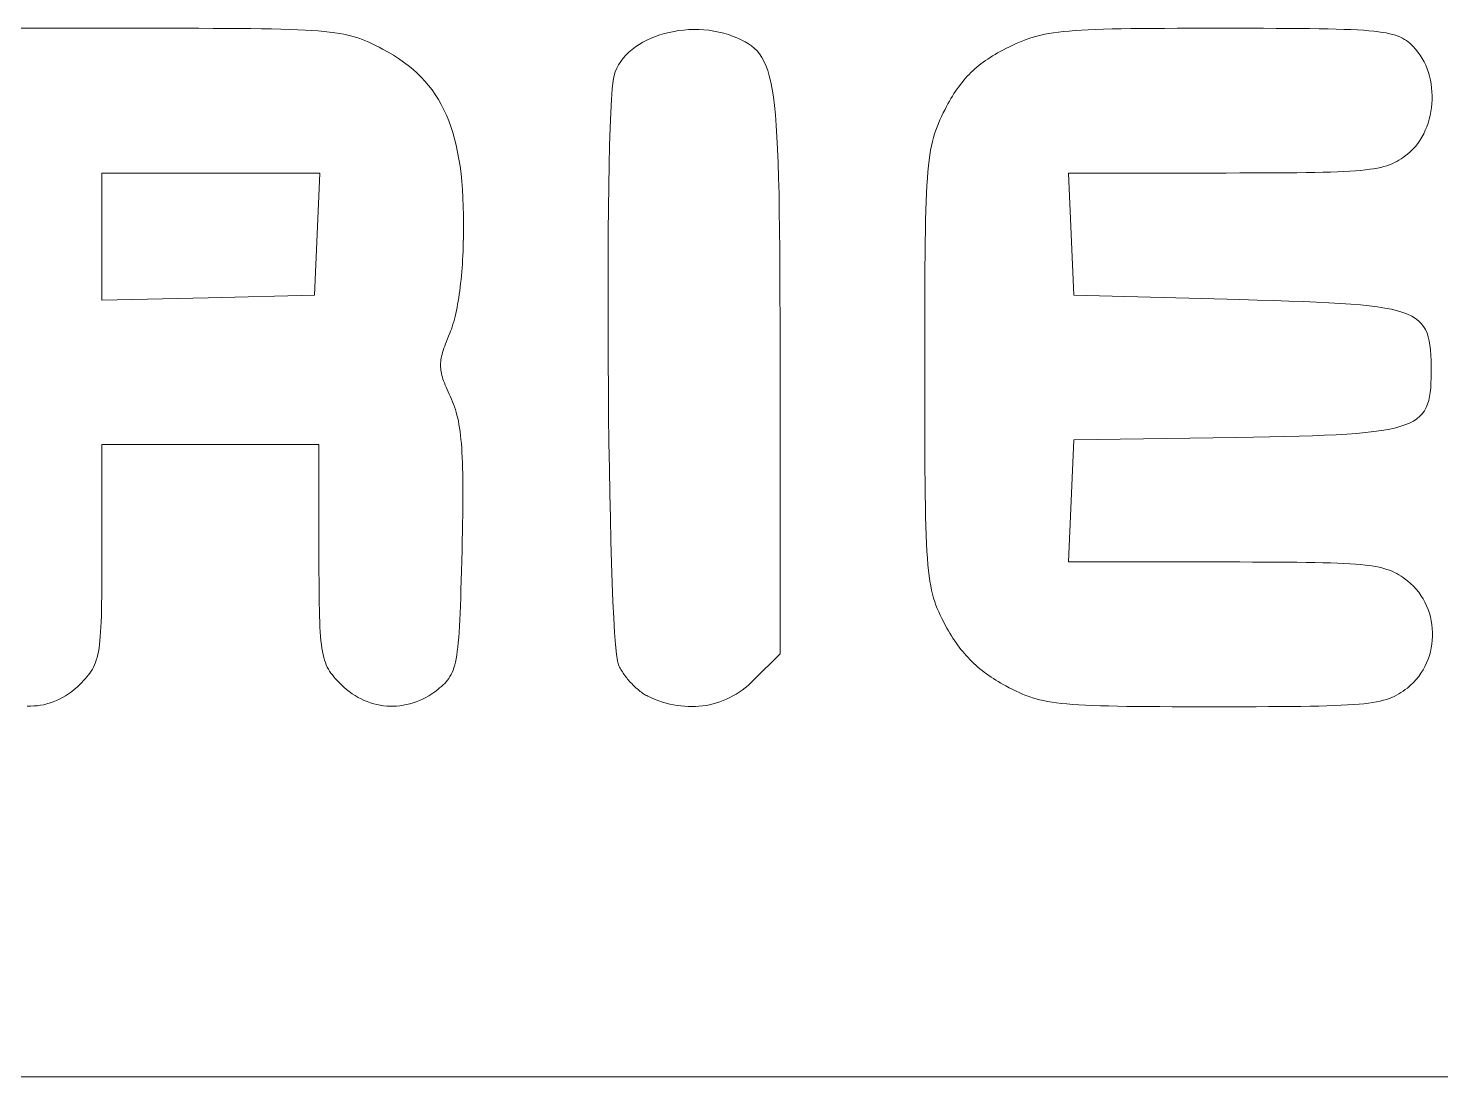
# Model space of a CAD drawing. Header units: millimetres. Extents: x 0 to 1200, y 0 to 900.
# Drawn here: x 309.64 to 334.8, y 450 to 468.67 of the extents above; entities that cross this region are included whole.
import ezdxf

# ---------------------------------------------------------------- set-up
doc = ezdxf.new("R2010")
doc.units = ezdxf.units.MM
doc.layers.add('Referance lines', color=3, linetype='CONTINUOUS', lineweight=0, true_color=0x00ff00)
doc.layers.add('Text', color=5, linetype='CONTINUOUS', lineweight=0, true_color=0x0000ff)

msp = doc.modelspace()

# ---------------------------------------------------------------- linework, layer by layer
at = {"layer": 'Referance lines', "color": 3, "true_color": 0x00ff00}
for p, q in [((0, 450), (1200, 450)), ((127.977, 450), (968.55, 450))]:
    msp.add_line(p, q, dxfattribs=at)
at = {"layer": 'Text'}
for p, q in [((308.374, 468.67), (311.812, 468.67)), ((311.812, 468.67), (312.12, 468.67)), ((312.12, 468.67), (312.409, 468.669)), ((312.409, 468.669), (312.681, 468.669)), ((312.681, 468.669), (312.935, 468.668)), ((312.935, 468.668), (313.173, 468.667)), ((313.173, 468.667), (313.395, 468.666)), ((313.395, 468.666), (313.602, 468.663)), ((313.602, 468.663), (313.795, 468.661)), ((313.795, 468.661), (313.974, 468.658)), ((313.974, 468.658), (314.141, 468.654)), ((314.141, 468.654), (314.296, 468.649)), ((314.296, 468.649), (314.439, 468.644)), ((314.439, 468.644), (314.571, 468.637)), ((314.571, 468.637), (314.694, 468.63)), ((314.694, 468.63), (314.807, 468.622)), ((314.807, 468.622), (314.912, 468.612)), ((314.912, 468.612), (315.009, 468.602)), ((315.009, 468.602), (315.099, 468.59)), ((315.099, 468.59), (315.183, 468.577)), ((315.183, 468.577), (315.261, 468.563)), ((315.261, 468.563), (315.334, 468.547)), ((315.334, 468.547), (315.402, 468.53)), ((320.813, 468.523), (320.892, 468.55)), ((320.892, 468.55), (320.974, 468.575)), ((320.974, 468.575), (321.058, 468.596)), ((321.058, 468.596), (321.144, 468.614)), ((321.144, 468.614), (321.231, 468.628)), ((321.231, 468.628), (321.319, 468.638)), ((321.319, 468.638), (321.408, 468.645)), ((321.408, 468.645), (321.497, 468.648)), ((321.497, 468.648), (321.587, 468.647)), ((321.587, 468.647), (321.676, 468.642)), ((321.676, 468.642), (321.766, 468.633)), ((321.766, 468.633), (321.855, 468.62)), ((321.855, 468.62), (321.943, 468.603)), ((321.943, 468.603), (322.03, 468.582)), ((322.03, 468.582), (322.116, 468.556)), ((322.116, 468.556), (322.2, 468.526)), ((327.608, 468.53), (327.676, 468.546)), ((327.676, 468.546), (327.747, 468.562)), ((327.747, 468.562), (327.823, 468.576)), ((327.823, 468.576), (327.904, 468.589)), ((327.904, 468.589), (327.99, 468.6)), ((327.99, 468.6), (328.082, 468.611)), ((328.082, 468.611), (328.181, 468.62)), ((328.181, 468.62), (328.287, 468.628)), ((328.287, 468.628), (328.4, 468.636)), ((328.4, 468.636), (328.523, 468.642)), ((328.523, 468.642), (328.654, 468.648)), ((328.654, 468.648), (328.796, 468.653)), ((328.796, 468.653), (328.947, 468.657)), ((328.947, 468.657), (329.11, 468.66)), ((329.11, 468.66), (329.284, 468.663)), ((329.284, 468.663), (329.47, 468.665)), ((329.47, 468.665), (329.669, 468.667)), ((329.669, 468.667), (329.882, 468.668)), ((329.882, 468.668), (330.109, 468.669)), ((330.109, 468.669), (330.35, 468.669)), ((330.35, 468.669), (330.607, 468.67)), ((330.607, 468.67), (330.88, 468.67)), ((330.88, 468.67), (331.151, 468.67)), ((331.151, 468.67), (331.407, 468.669)), ((331.407, 468.669), (331.647, 468.669)), ((331.647, 468.669), (331.872, 468.668)), ((331.872, 468.668), (332.083, 468.667)), ((332.083, 468.667), (332.28, 468.665)), ((332.28, 468.665), (332.464, 468.663)), ((332.464, 468.663), (332.635, 468.661)), ((332.635, 468.661), (332.794, 468.658)), ((332.794, 468.658), (332.941, 468.654)), ((332.941, 468.654), (333.077, 468.65)), ((333.077, 468.65), (333.202, 468.645)), ((333.202, 468.645), (333.318, 468.639)), ((333.318, 468.639), (333.424, 468.633)), ((333.424, 468.633), (333.521, 468.625)), ((333.521, 468.625), (333.61, 468.617)), ((333.61, 468.617), (333.691, 468.608)), ((333.691, 468.608), (333.764, 468.597)), ((333.764, 468.597), (333.831, 468.586)), ((333.831, 468.586), (333.892, 468.573)), ((333.892, 468.573), (333.947, 468.56)), ((333.947, 468.56), (333.997, 468.545)), ((333.997, 468.545), (334.042, 468.529)), ((315.402, 468.53), (315.468, 468.511)), ((315.468, 468.511), (315.53, 468.491)), ((315.53, 468.491), (315.591, 468.469)), ((315.591, 468.469), (315.65, 468.445)), ((315.65, 468.445), (315.709, 468.42)), ((315.709, 468.42), (315.768, 468.392)), ((315.768, 468.392), (315.827, 468.363)), ((315.827, 468.363), (315.888, 468.332)), ((315.888, 468.332), (315.952, 468.299)), ((315.952, 468.299), (316.051, 468.244)), ((320.338, 468.242), (320.395, 468.291)), ((320.395, 468.291), (320.456, 468.337)), ((320.456, 468.337), (320.521, 468.38)), ((320.521, 468.38), (320.589, 468.42)), ((320.589, 468.42), (320.661, 468.457)), ((320.661, 468.457), (320.735, 468.491)), ((320.735, 468.491), (320.813, 468.523)), ((322.2, 468.526), (322.283, 468.491)), ((322.283, 468.491), (322.349, 468.46)), ((322.349, 468.46), (322.411, 468.427)), ((322.411, 468.427), (322.47, 468.392)), ((322.47, 468.392), (322.524, 468.354)), ((322.524, 468.354), (322.575, 468.312)), ((322.575, 468.312), (322.623, 468.265)), ((326.955, 468.256), (327.004, 468.282)), ((327.004, 468.282), (327.054, 468.307)), ((327.054, 468.307), (327.118, 468.339)), ((327.118, 468.339), (327.179, 468.369)), ((327.179, 468.369), (327.24, 468.397)), ((327.24, 468.397), (327.299, 468.423)), ((327.299, 468.423), (327.359, 468.448)), ((327.359, 468.448), (327.419, 468.471)), ((327.419, 468.471), (327.48, 468.492)), ((327.48, 468.492), (327.543, 468.512)), ((327.543, 468.512), (327.608, 468.53)), ((334.042, 468.529), (334.084, 468.511)), ((334.084, 468.511), (334.122, 468.492)), ((334.122, 468.492), (334.157, 468.472)), ((334.157, 468.472), (334.19, 468.45)), ((334.19, 468.45), (334.221, 468.427)), ((334.221, 468.427), (334.251, 468.402)), ((334.251, 468.402), (334.28, 468.376)), ((334.28, 468.376), (334.309, 468.348)), ((334.309, 468.348), (334.355, 468.298)), ((334.355, 468.298), (334.397, 468.246)), ((316.051, 468.244), (316.147, 468.188)), ((316.147, 468.188), (316.238, 468.129)), ((316.238, 468.129), (316.326, 468.068)), ((316.326, 468.068), (316.409, 468.005)), ((320.156, 468.021), (320.194, 468.08)), ((320.194, 468.08), (320.237, 468.136)), ((320.237, 468.136), (320.285, 468.19)), ((320.285, 468.19), (320.338, 468.242)), ((322.623, 468.265), (322.667, 468.212)), ((322.667, 468.212), (322.708, 468.152)), ((322.708, 468.152), (322.745, 468.083)), ((322.745, 468.083), (322.78, 468.006)), ((326.574, 468.006), (326.612, 468.036)), ((326.612, 468.036), (326.651, 468.065)), ((326.651, 468.065), (326.691, 468.093)), ((326.691, 468.093), (326.732, 468.122)), ((326.732, 468.122), (326.774, 468.149)), ((326.774, 468.149), (326.817, 468.176)), ((326.817, 468.176), (326.862, 468.203)), ((326.862, 468.203), (326.908, 468.23)), ((326.908, 468.23), (326.955, 468.256)), ((334.397, 468.246), (334.437, 468.191)), ((334.437, 468.191), (334.472, 468.134)), ((334.472, 468.134), (334.505, 468.074)), ((334.505, 468.074), (334.534, 468.012)), ((316.409, 468.005), (316.489, 467.939)), ((316.489, 467.939), (316.565, 467.871)), ((316.565, 467.871), (316.638, 467.8)), ((316.638, 467.8), (316.706, 467.726)), ((320.059, 467.738), (320.076, 467.831)), ((320.076, 467.831), (320.097, 467.896)), ((320.097, 467.896), (320.123, 467.96)), ((320.123, 467.96), (320.156, 468.021)), ((322.78, 468.006), (322.812, 467.918)), ((322.812, 467.918), (322.841, 467.82)), ((322.841, 467.82), (322.867, 467.709)), ((326.304, 467.743), (326.335, 467.779)), ((326.335, 467.779), (326.367, 467.814)), ((326.367, 467.814), (326.399, 467.848)), ((326.399, 467.848), (326.432, 467.881)), ((326.432, 467.881), (326.466, 467.913)), ((326.466, 467.913), (326.501, 467.945)), ((326.501, 467.945), (326.537, 467.976)), ((326.537, 467.976), (326.574, 468.006)), ((334.534, 468.012), (334.56, 467.948)), ((334.56, 467.948), (334.582, 467.883)), ((334.582, 467.883), (334.601, 467.816)), ((334.601, 467.816), (334.617, 467.748)), ((316.706, 467.726), (316.771, 467.65)), ((316.771, 467.65), (316.833, 467.571)), ((316.833, 467.571), (316.891, 467.488)), ((320.029, 467.403), (320.043, 467.594)), ((320.043, 467.594), (320.059, 467.738)), ((322.867, 467.709), (322.891, 467.585)), ((322.891, 467.585), (322.913, 467.447)), ((326.131, 467.506), (326.159, 467.548)), ((326.159, 467.548), (326.187, 467.59)), ((326.187, 467.59), (326.215, 467.629)), ((326.215, 467.629), (326.244, 467.668)), ((326.244, 467.668), (326.274, 467.706)), ((326.274, 467.706), (326.304, 467.743)), ((334.617, 467.748), (334.63, 467.679)), ((334.63, 467.679), (334.639, 467.609)), ((334.639, 467.609), (334.645, 467.539)), ((334.645, 467.539), (334.648, 467.468)), ((316.891, 467.488), (316.945, 467.402)), ((316.945, 467.402), (316.997, 467.313)), ((316.997, 467.313), (317.044, 467.22)), ((320.017, 467.168), (320.029, 467.403)), ((322.913, 467.447), (322.932, 467.295)), ((322.932, 467.295), (322.949, 467.126)), ((325.973, 467.226), (325.998, 467.276)), ((325.998, 467.276), (326.024, 467.325)), ((326.024, 467.325), (326.051, 467.372)), ((326.051, 467.372), (326.077, 467.418)), ((326.077, 467.418), (326.104, 467.463)), ((326.104, 467.463), (326.131, 467.506)), ((334.643, 467.327), (334.636, 467.256)), ((334.647, 467.397), (334.643, 467.327)), ((334.648, 467.468), (334.647, 467.397)), ((317.044, 467.22), (317.089, 467.124)), ((317.089, 467.124), (317.13, 467.024)), ((317.13, 467.024), (317.168, 466.921)), ((320.006, 466.894), (320.017, 467.168)), ((322.949, 467.126), (322.964, 466.94)), ((325.855, 466.976), (325.881, 467.037)), ((325.881, 467.037), (325.91, 467.098)), ((325.91, 467.098), (325.94, 467.161)), ((325.94, 467.161), (325.973, 467.226)), ((334.596, 467.049), (334.576, 466.982)), ((334.613, 467.117), (334.596, 467.049)), ((334.626, 467.186), (334.613, 467.117)), ((334.636, 467.256), (334.626, 467.186)), ((317.168, 466.921), (317.203, 466.813)), ((317.203, 466.813), (317.235, 466.701)), ((319.996, 466.583), (320.006, 466.894)), ((322.964, 466.94), (322.977, 466.736)), ((325.765, 466.722), (325.785, 466.789)), ((325.785, 466.789), (325.807, 466.853)), ((325.807, 466.853), (325.83, 466.915)), ((325.83, 466.915), (325.855, 466.976)), ((334.498, 466.791), (334.466, 466.731)), ((334.527, 466.853), (334.498, 466.791)), ((334.553, 466.917), (334.527, 466.853)), ((334.576, 466.982), (334.553, 466.917)), ((317.235, 466.701), (317.263, 466.586)), ((317.263, 466.586), (317.289, 466.466)), ((319.988, 466.238), (319.996, 466.583)), ((322.977, 466.736), (322.989, 466.514)), ((325.715, 466.498), (325.73, 466.578)), ((325.73, 466.578), (325.747, 466.652)), ((325.747, 466.652), (325.765, 466.722)), ((334.35, 466.565), (334.305, 466.516)), ((334.392, 466.618), (334.35, 466.565)), ((334.43, 466.673), (334.392, 466.618)), ((334.466, 466.731), (334.43, 466.673)), ((317.289, 466.466), (317.312, 466.341)), ((317.312, 466.341), (317.332, 466.213)), ((322.989, 466.514), (322.998, 466.271)), ((322.998, 466.271), (323.007, 466.007)), ((325.677, 466.222), (325.688, 466.321)), ((325.688, 466.321), (325.701, 466.413)), ((325.701, 466.413), (325.715, 466.498)), ((333.977, 466.277), (333.935, 466.258)), ((334.018, 466.298), (333.977, 466.277)), ((334.057, 466.32), (334.018, 466.298)), ((334.095, 466.344), (334.057, 466.32)), ((334.132, 466.37), (334.095, 466.344)), ((334.169, 466.397), (334.132, 466.37)), ((334.207, 466.426), (334.169, 466.397)), ((334.257, 466.469), (334.207, 466.426)), ((334.305, 466.516), (334.257, 466.469)), ((312.892, 466.092), (310.952, 466.092)), ((310.952, 466.092), (310.952, 464.96)), ((314.832, 466.092), (312.892, 466.092)), ((314.785, 465.005), (314.832, 466.092)), ((317.332, 466.213), (317.349, 466.079)), ((317.349, 466.079), (317.363, 465.941)), ((319.981, 465.865), (319.988, 466.238)), ((325.657, 465.998), (325.666, 466.115)), ((325.666, 466.115), (325.677, 466.222)), ((330.978, 466.092), (328.173, 466.092)), ((328.173, 466.092), (328.221, 465.005)), ((331.221, 466.093), (330.978, 466.092)), ((331.451, 466.093), (331.221, 466.093)), ((331.667, 466.093), (331.451, 466.093)), ((331.869, 466.094), (331.667, 466.093)), ((332.059, 466.095), (331.869, 466.094)), ((332.237, 466.097), (332.059, 466.095)), ((332.404, 466.099), (332.237, 466.097)), ((332.559, 466.102), (332.404, 466.099)), ((332.703, 466.105), (332.559, 466.102)), ((332.838, 466.109), (332.703, 466.105)), ((332.962, 466.113), (332.838, 466.109)), ((333.078, 466.119), (332.962, 466.113)), ((333.185, 466.125), (333.078, 466.119)), ((333.283, 466.132), (333.185, 466.125)), ((333.375, 466.139), (333.283, 466.132)), ((333.459, 466.148), (333.375, 466.139)), ((333.536, 466.158), (333.459, 466.148)), ((333.607, 466.168), (333.536, 466.158)), ((333.673, 466.18), (333.607, 466.168)), ((333.734, 466.193), (333.673, 466.18)), ((333.789, 466.207), (333.734, 466.193)), ((333.841, 466.223), (333.789, 466.207)), ((333.89, 466.24), (333.841, 466.223)), ((333.935, 466.258), (333.89, 466.24)), ((317.363, 465.941), (317.375, 465.798)), ((317.375, 465.798), (317.384, 465.65)), ((319.976, 465.465), (319.981, 465.865)), ((323.007, 466.007), (323.014, 465.722)), ((325.642, 465.735), (325.649, 465.872)), ((325.649, 465.872), (325.657, 465.998)), ((317.384, 465.65), (317.39, 465.497)), ((323.014, 465.722), (323.019, 465.413)), ((325.631, 465.426), (325.636, 465.586)), ((325.636, 465.586), (325.642, 465.735)), ((317.39, 465.497), (317.394, 465.339)), ((317.394, 465.339), (317.395, 465.176)), ((319.972, 465.044), (319.976, 465.465)), ((323.019, 465.413), (323.024, 465.081)), ((325.626, 465.252), (325.631, 465.426)), ((317.394, 465.014), (317.392, 464.934)), ((317.395, 465.095), (317.394, 465.014)), ((317.395, 465.176), (317.395, 465.095)), ((319.969, 464.603), (319.972, 465.044)), ((323.024, 465.081), (323.027, 464.723)), ((325.619, 464.862), (325.622, 465.064)), ((325.622, 465.064), (325.626, 465.252)), ((310.952, 464.96), (310.952, 463.827)), ((314.737, 463.918), (314.785, 465.005)), ((314.785, 465.005), (314.785, 465.005)), ((317.388, 464.778), (317.385, 464.701)), ((317.39, 464.855), (317.388, 464.778)), ((317.392, 464.934), (317.39, 464.855)), ((325.616, 464.644), (325.619, 464.862)), ((328.221, 465.005), (328.268, 463.918)), ((317.377, 464.55), (317.373, 464.476)), ((317.381, 464.625), (317.377, 464.55)), ((317.385, 464.701), (317.381, 464.625)), ((319.968, 464.148), (319.969, 464.603)), ((323.027, 464.723), (323.029, 464.34)), ((325.614, 464.41), (325.616, 464.644)), ((317.355, 464.263), (317.349, 464.194)), ((317.362, 464.333), (317.355, 464.263)), ((317.367, 464.404), (317.362, 464.333)), ((317.373, 464.476), (317.367, 464.404)), ((323.029, 464.34), (323.031, 463.93)), ((325.613, 464.159), (325.614, 464.41)), ((317.334, 464.061), (317.326, 463.997)), ((317.342, 464.127), (317.334, 464.061)), ((317.349, 464.194), (317.342, 464.127)), ((319.968, 463.68), (319.968, 464.148)), ((325.612, 463.89), (325.613, 464.159)), ((310.952, 463.827), (312.844, 463.872)), ((312.844, 463.872), (314.737, 463.918)), ((317.288, 463.755), (317.278, 463.698)), ((317.298, 463.813), (317.288, 463.755)), ((317.308, 463.872), (317.298, 463.813)), ((317.317, 463.934), (317.308, 463.872)), ((317.326, 463.997), (317.317, 463.934)), ((323.031, 463.93), (323.032, 463.492)), ((325.611, 463.603), (325.612, 463.89)), ((328.268, 463.918), (331.221, 463.837)), ((331.221, 463.837), (331.532, 463.829)), ((331.532, 463.829), (331.823, 463.82)), ((331.823, 463.82), (332.096, 463.811)), ((332.096, 463.811), (332.35, 463.802)), ((332.35, 463.802), (332.587, 463.793)), ((332.587, 463.793), (332.806, 463.782)), ((332.806, 463.782), (333.01, 463.771)), ((333.01, 463.771), (333.198, 463.758)), ((333.198, 463.758), (333.37, 463.743)), ((317.244, 463.54), (317.231, 463.491)), ((317.255, 463.591), (317.244, 463.54)), ((317.267, 463.644), (317.255, 463.591)), ((317.278, 463.698), (317.267, 463.644)), ((319.969, 463.205), (319.968, 463.68)), ((325.611, 463.296), (325.611, 463.603)), ((333.37, 463.743), (333.528, 463.727)), ((333.528, 463.727), (333.673, 463.708)), ((333.673, 463.708), (333.804, 463.688)), ((333.804, 463.688), (333.923, 463.665)), ((333.923, 463.665), (334.03, 463.639)), ((334.03, 463.639), (334.125, 463.61)), ((334.125, 463.61), (334.21, 463.577)), ((334.21, 463.577), (334.285, 463.542)), ((334.285, 463.542), (334.35, 463.502)), ((334.35, 463.502), (334.407, 463.459)), ((317.164, 463.275), (317.149, 463.239)), ((317.178, 463.314), (317.164, 463.275)), ((317.192, 463.355), (317.178, 463.314)), ((317.206, 463.398), (317.192, 463.355)), ((317.219, 463.444), (317.206, 463.398)), ((317.231, 463.491), (317.219, 463.444)), ((323.032, 463.492), (323.033, 463.025)), ((325.61, 462.969), (325.611, 463.296)), ((334.407, 463.459), (334.455, 463.411)), ((334.455, 463.411), (334.496, 463.359)), ((334.496, 463.359), (334.53, 463.303)), ((334.53, 463.303), (334.558, 463.241)), ((317.059, 463.011), (317.045, 462.972)), ((317.074, 463.052), (317.059, 463.011)), ((317.091, 463.095), (317.074, 463.052)), ((317.109, 463.141), (317.091, 463.095)), ((317.128, 463.188), (317.109, 463.141)), ((317.149, 463.239), (317.128, 463.188)), ((319.971, 462.725), (319.969, 463.205)), ((323.033, 463.025), (323.033, 462.529)), ((334.558, 463.241), (334.58, 463.174)), ((334.58, 463.174), (334.598, 463.102)), ((334.598, 463.102), (334.61, 463.024)), ((334.61, 463.024), (334.62, 462.941)), ((316.992, 462.764), (316.988, 462.733)), ((316.998, 462.796), (316.992, 462.764)), ((317.004, 462.829), (316.998, 462.796)), ((317.012, 462.863), (317.004, 462.829)), ((317.022, 462.898), (317.012, 462.863)), ((317.033, 462.934), (317.022, 462.898)), ((317.045, 462.972), (317.033, 462.934)), ((325.61, 462.62), (325.61, 462.969)), ((334.62, 462.941), (334.625, 462.851)), ((334.625, 462.851), (334.629, 462.755)), ((334.629, 462.755), (334.631, 462.652)), ((316.986, 462.703), (316.985, 462.672)), ((316.985, 462.672), (316.985, 462.642)), ((316.985, 462.642), (316.987, 462.612)), ((316.988, 462.733), (316.986, 462.703)), ((316.987, 462.612), (316.99, 462.582)), ((316.99, 462.582), (316.995, 462.552)), ((316.995, 462.552), (317.001, 462.521)), ((317.001, 462.521), (317.008, 462.489)), ((319.975, 462.244), (319.971, 462.725)), ((323.033, 462.529), (323.033, 457.53)), ((325.61, 462.269), (325.61, 462.62)), ((334.631, 462.543), (334.63, 462.445)), ((334.631, 462.652), (334.631, 462.543)), ((317.008, 462.489), (317.017, 462.457)), ((317.017, 462.457), (317.027, 462.424)), ((317.027, 462.424), (317.039, 462.39)), ((317.039, 462.39), (317.052, 462.354)), ((317.052, 462.354), (317.067, 462.317)), ((317.067, 462.317), (317.083, 462.279)), ((317.083, 462.279), (317.1, 462.239)), ((319.979, 461.766), (319.975, 462.244)), ((325.611, 461.939), (325.61, 462.269)), ((334.623, 462.267), (334.615, 462.186)), ((334.628, 462.353), (334.623, 462.267)), ((334.63, 462.445), (334.628, 462.353)), ((317.1, 462.239), (317.119, 462.197)), ((317.119, 462.197), (317.14, 462.152)), ((317.14, 462.152), (317.161, 462.106)), ((317.161, 462.106), (317.181, 462.064)), ((317.181, 462.064), (317.199, 462.02)), ((317.199, 462.02), (317.217, 461.976)), ((334.588, 462.041), (334.567, 461.975)), ((334.603, 462.111), (334.588, 462.041)), ((334.615, 462.186), (334.603, 462.111)), ((317.217, 461.976), (317.233, 461.93)), ((317.233, 461.93), (317.249, 461.882)), ((317.249, 461.882), (317.264, 461.833)), ((317.264, 461.833), (317.277, 461.782)), ((317.277, 461.782), (317.29, 461.729)), ((319.985, 461.294), (319.979, 461.766)), ((325.611, 461.629), (325.611, 461.939)), ((334.427, 461.76), (334.374, 461.716)), ((334.472, 461.807), (334.427, 461.76)), ((334.51, 461.859), (334.472, 461.807)), ((334.542, 461.915), (334.51, 461.859)), ((334.567, 461.975), (334.542, 461.915)), ((317.29, 461.729), (317.302, 461.673)), ((317.302, 461.673), (317.313, 461.615)), ((317.313, 461.615), (317.323, 461.553)), ((317.323, 461.553), (317.332, 461.489)), ((317.332, 461.489), (317.34, 461.421)), ((325.612, 461.34), (325.611, 461.629)), ((333.61, 461.487), (333.463, 461.47)), ((333.744, 461.506), (333.61, 461.487)), ((333.866, 461.527), (333.744, 461.506)), ((333.977, 461.551), (333.866, 461.527)), ((334.076, 461.577), (333.977, 461.551)), ((334.165, 461.607), (334.076, 461.577)), ((334.244, 461.64), (334.165, 461.607)), ((334.314, 461.676), (334.244, 461.64)), ((334.374, 461.716), (334.314, 461.676)), ((312.885, 461.26), (310.952, 461.26)), ((310.952, 461.26), (310.952, 459.32)), ((314.818, 461.26), (312.885, 461.26)), ((314.818, 459.32), (314.818, 461.26)), ((317.34, 461.421), (317.348, 461.35)), ((317.348, 461.35), (317.355, 461.275)), ((317.355, 461.275), (317.361, 461.196)), ((319.992, 460.832), (319.985, 461.294)), ((325.613, 461.07), (325.612, 461.34)), ((328.268, 461.34), (328.221, 460.253)), ((331.159, 461.385), (328.268, 461.34)), ((331.466, 461.39), (331.159, 461.385)), ((331.755, 461.395), (331.466, 461.39)), ((332.025, 461.4), (331.755, 461.395)), ((332.278, 461.407), (332.025, 461.4)), ((332.515, 461.414), (332.278, 461.407)), ((332.734, 461.422), (332.515, 461.414)), ((332.939, 461.432), (332.734, 461.422)), ((333.128, 461.443), (332.939, 461.432)), ((333.302, 461.456), (333.128, 461.443)), ((333.463, 461.47), (333.302, 461.456)), ((317.361, 461.196), (317.366, 461.113)), ((317.366, 461.113), (317.37, 461.025)), ((317.37, 461.025), (317.374, 460.933)), ((325.614, 460.818), (325.613, 461.07)), ((317.374, 460.933), (317.377, 460.836)), ((317.377, 460.836), (317.379, 460.733)), ((317.379, 460.733), (317.381, 460.626)), ((320, 460.383), (319.992, 460.832)), ((325.616, 460.583), (325.614, 460.818)), ((317.381, 460.626), (317.382, 460.513)), ((317.382, 460.513), (317.382, 460.394)), ((325.619, 460.365), (325.616, 460.583)), ((317.382, 460.269), (317.381, 460.138)), ((317.382, 460.394), (317.382, 460.269)), ((320.009, 459.95), (320, 460.383)), ((325.622, 460.162), (325.619, 460.365)), ((328.221, 460.253), (328.173, 459.166)), ((317.379, 460.001), (317.377, 459.857)), ((317.381, 460.138), (317.379, 460.001)), ((325.626, 459.975), (325.622, 460.162)), ((317.377, 459.857), (317.374, 459.706)), ((320.019, 459.539), (320.009, 459.95)), ((325.63, 459.802), (325.626, 459.975)), ((325.636, 459.642), (325.63, 459.802)), ((317.371, 459.548), (317.367, 459.383)), ((317.374, 459.706), (317.371, 459.548)), ((320.03, 459.151), (320.019, 459.539)), ((325.642, 459.494), (325.636, 459.642)), ((325.649, 459.358), (325.642, 459.494)), ((310.952, 459.32), (310.952, 459.146)), ((314.818, 459.146), (314.818, 459.32)), ((317.367, 459.383), (317.362, 459.189)), ((325.657, 459.233), (325.649, 459.358)), ((325.666, 459.118), (325.657, 459.233)), ((310.952, 459.146), (310.951, 458.984)), ((310.951, 458.984), (310.951, 458.831)), ((314.818, 458.984), (314.818, 459.146)), ((314.819, 458.831), (314.818, 458.984)), ((317.358, 459.007), (317.353, 458.836)), ((317.362, 459.189), (317.358, 459.007)), ((320.042, 458.791), (320.03, 459.151)), ((325.677, 459.012), (325.666, 459.118)), ((325.689, 458.915), (325.677, 459.012)), ((328.173, 459.166), (330.978, 459.166)), ((330.978, 459.166), (331.221, 459.166)), ((331.221, 459.166), (331.451, 459.165)), ((331.451, 459.165), (331.667, 459.165)), ((331.667, 459.165), (331.869, 459.164)), ((331.869, 459.164), (332.059, 459.163)), ((332.059, 459.163), (332.237, 459.161)), ((332.237, 459.161), (332.404, 459.159)), ((332.404, 459.159), (332.559, 459.156)), ((332.559, 459.156), (332.703, 459.153)), ((332.703, 459.153), (332.838, 459.149)), ((332.838, 459.149), (332.962, 459.145)), ((332.962, 459.145), (333.078, 459.14)), ((333.078, 459.14), (333.185, 459.134)), ((333.185, 459.134), (333.283, 459.127)), ((333.283, 459.127), (333.375, 459.119)), ((333.375, 459.119), (333.459, 459.11)), ((333.459, 459.11), (333.536, 459.101)), ((333.536, 459.101), (333.607, 459.09)), ((333.607, 459.09), (333.673, 459.078)), ((333.673, 459.078), (333.734, 459.065)), ((333.734, 459.065), (333.789, 459.051)), ((333.789, 459.051), (333.841, 459.035)), ((333.841, 459.035), (333.89, 459.019)), ((333.89, 459.019), (333.935, 459.001)), ((333.935, 459.001), (333.977, 458.981)), ((333.977, 458.981), (334.018, 458.96)), ((310.951, 458.831), (310.95, 458.687)), ((314.819, 458.687), (314.819, 458.831)), ((317.353, 458.836), (317.348, 458.676)), ((320.055, 458.461), (320.042, 458.791)), ((325.702, 458.825), (325.689, 458.915)), ((325.716, 458.742), (325.702, 458.825)), ((325.732, 458.664), (325.716, 458.742)), ((334.018, 458.96), (334.057, 458.938)), ((334.057, 458.938), (334.095, 458.914)), ((334.095, 458.914), (334.132, 458.888)), ((334.132, 458.888), (334.169, 458.861)), ((334.169, 458.861), (334.207, 458.832)), ((334.207, 458.832), (334.263, 458.785)), ((334.263, 458.785), (334.315, 458.735)), ((334.315, 458.735), (334.364, 458.682)), ((310.949, 458.553), (310.947, 458.428)), ((310.95, 458.687), (310.949, 458.553)), ((314.821, 458.553), (314.819, 458.687)), ((314.822, 458.428), (314.821, 458.553)), ((317.344, 458.526), (317.339, 458.386)), ((317.348, 458.676), (317.344, 458.526)), ((325.749, 458.592), (325.732, 458.664)), ((325.767, 458.524), (325.749, 458.592)), ((325.788, 458.459), (325.767, 458.524)), ((334.364, 458.682), (334.409, 458.627)), ((334.409, 458.627), (334.45, 458.569)), ((334.45, 458.569), (334.487, 458.51)), ((334.487, 458.51), (334.521, 458.448)), ((310.945, 458.311), (310.942, 458.203)), ((310.947, 458.428), (310.945, 458.311)), ((314.825, 458.311), (314.822, 458.428)), ((314.827, 458.203), (314.825, 458.311)), ((317.333, 458.256), (317.328, 458.135)), ((317.339, 458.386), (317.333, 458.256)), ((320.069, 458.167), (320.055, 458.461)), ((325.81, 458.397), (325.788, 458.459)), ((325.834, 458.336), (325.81, 458.397)), ((325.859, 458.277), (325.834, 458.336)), ((325.887, 458.217), (325.859, 458.277)), ((325.916, 458.157), (325.887, 458.217)), ((334.521, 458.448), (334.551, 458.385)), ((334.551, 458.385), (334.577, 458.32)), ((334.577, 458.32), (334.6, 458.254)), ((334.6, 458.254), (334.618, 458.187)), ((310.934, 458.007), (310.929, 457.92)), ((310.939, 458.101), (310.934, 458.007)), ((310.942, 458.203), (310.939, 458.101)), ((314.831, 458.101), (314.827, 458.203)), ((314.835, 458.007), (314.831, 458.101)), ((314.84, 457.92), (314.835, 458.007)), ((317.322, 458.022), (317.315, 457.918)), ((317.328, 458.135), (317.322, 458.022)), ((320.084, 457.91), (320.069, 458.167)), ((325.948, 458.096), (325.916, 458.157)), ((325.981, 458.032), (325.948, 458.096)), ((326.006, 457.986), (325.981, 458.032)), ((326.031, 457.941), (326.006, 457.986)), ((334.618, 458.187), (334.633, 458.119)), ((334.633, 458.119), (334.645, 458.051)), ((334.645, 458.051), (334.652, 457.981)), ((334.652, 457.981), (334.656, 457.912)), ((310.917, 457.764), (310.909, 457.695)), ((310.923, 457.839), (310.917, 457.764)), ((310.929, 457.92), (310.923, 457.839)), ((314.846, 457.839), (314.84, 457.92)), ((314.853, 457.764), (314.846, 457.839)), ((314.861, 457.695), (314.853, 457.764)), ((317.3, 457.733), (317.292, 457.651)), ((317.308, 457.822), (317.3, 457.733)), ((317.315, 457.918), (317.308, 457.822)), ((320.1, 457.695), (320.084, 457.91)), ((326.057, 457.897), (326.031, 457.941)), ((326.084, 457.853), (326.057, 457.897)), ((326.111, 457.811), (326.084, 457.853)), ((326.138, 457.769), (326.111, 457.811)), ((326.167, 457.728), (326.138, 457.769)), ((326.196, 457.688), (326.167, 457.728)), ((334.652, 457.773), (334.645, 457.704)), ((334.656, 457.842), (334.652, 457.773)), ((334.656, 457.912), (334.656, 457.842)), ((310.866, 457.466), (310.852, 457.419)), ((310.879, 457.517), (310.866, 457.466)), ((310.89, 457.572), (310.879, 457.517)), ((310.9, 457.631), (310.89, 457.572)), ((310.909, 457.695), (310.9, 457.631)), ((314.869, 457.631), (314.861, 457.695)), ((314.88, 457.572), (314.869, 457.631)), ((314.891, 457.517), (314.88, 457.572)), ((314.903, 457.466), (314.891, 457.517)), ((314.917, 457.419), (314.903, 457.466)), ((317.272, 457.507), (317.261, 457.443)), ((317.283, 457.576), (317.272, 457.507)), ((317.292, 457.651), (317.283, 457.576)), ((320.116, 457.526), (320.1, 457.695)), ((320.134, 457.405), (320.116, 457.526)), ((323.033, 457.53), (322.562, 457.059)), ((326.225, 457.648), (326.196, 457.688)), ((326.255, 457.61), (326.225, 457.648)), ((326.286, 457.572), (326.255, 457.61)), ((326.317, 457.535), (326.286, 457.572)), ((326.349, 457.499), (326.317, 457.535)), ((326.382, 457.463), (326.349, 457.499)), ((326.416, 457.428), (326.382, 457.463)), ((334.6, 457.5), (334.577, 457.434)), ((334.618, 457.567), (334.6, 457.5)), ((334.633, 457.635), (334.618, 457.567)), ((334.645, 457.704), (334.633, 457.635)), ((310.76, 457.222), (310.737, 457.187)), ((310.782, 457.257), (310.76, 457.222)), ((310.802, 457.294), (310.782, 457.257)), ((310.82, 457.333), (310.802, 457.294)), ((310.837, 457.374), (310.82, 457.333)), ((310.852, 457.419), (310.837, 457.374)), ((314.932, 457.374), (314.917, 457.419)), ((314.949, 457.333), (314.932, 457.374)), ((314.967, 457.294), (314.949, 457.333)), ((314.987, 457.257), (314.967, 457.294)), ((315.009, 457.222), (314.987, 457.257)), ((315.032, 457.187), (315.009, 457.222)), ((317.207, 457.239), (317.19, 457.198)), ((317.222, 457.284), (317.207, 457.239)), ((317.236, 457.332), (317.222, 457.284)), ((317.249, 457.385), (317.236, 457.332)), ((317.261, 457.443), (317.249, 457.385)), ((320.152, 457.337), (320.134, 457.405)), ((320.162, 457.316), (320.152, 457.337)), ((320.173, 457.295), (320.162, 457.316)), ((320.184, 457.274), (320.173, 457.295)), ((320.196, 457.252), (320.184, 457.274)), ((320.209, 457.231), (320.196, 457.252)), ((320.223, 457.209), (320.209, 457.231)), ((320.238, 457.187), (320.223, 457.209)), ((326.45, 457.394), (326.416, 457.428)), ((326.485, 457.36), (326.45, 457.394)), ((326.52, 457.328), (326.485, 457.36)), ((326.557, 457.296), (326.52, 457.328)), ((326.594, 457.264), (326.557, 457.296)), ((326.632, 457.233), (326.594, 457.264)), ((326.67, 457.203), (326.632, 457.233)), ((334.487, 457.245), (334.45, 457.185)), ((334.521, 457.306), (334.487, 457.245)), ((334.551, 457.369), (334.521, 457.306)), ((334.577, 457.434), (334.551, 457.369)), ((310.556, 456.984), (310.508, 456.938)), ((310.592, 457.02), (310.556, 456.984)), ((310.625, 457.054), (310.592, 457.02)), ((310.656, 457.088), (310.625, 457.054)), ((310.685, 457.121), (310.656, 457.088)), ((310.712, 457.154), (310.685, 457.121)), ((310.737, 457.187), (310.712, 457.154)), ((315.058, 457.154), (315.032, 457.187)), ((315.085, 457.121), (315.058, 457.154)), ((315.114, 457.088), (315.085, 457.121)), ((315.145, 457.054), (315.114, 457.088)), ((315.178, 457.02), (315.145, 457.054)), ((315.213, 456.984), (315.178, 457.02)), ((315.26, 456.939), (315.213, 456.984)), ((317.03, 456.978), (317, 456.951)), ((317.058, 457.005), (317.03, 456.978)), ((317.084, 457.033), (317.058, 457.005)), ((317.108, 457.062), (317.084, 457.033)), ((317.131, 457.093), (317.108, 457.062)), ((317.152, 457.126), (317.131, 457.093)), ((317.172, 457.16), (317.152, 457.126)), ((317.19, 457.198), (317.172, 457.16)), ((320.252, 457.166), (320.238, 457.187)), ((320.268, 457.144), (320.252, 457.166)), ((320.284, 457.123), (320.268, 457.144)), ((320.3, 457.102), (320.284, 457.123)), ((320.317, 457.081), (320.3, 457.102)), ((320.335, 457.061), (320.317, 457.081)), ((320.352, 457.04), (320.335, 457.061)), ((320.37, 457.02), (320.352, 457.04)), ((320.389, 457), (320.37, 457.02)), ((320.407, 456.981), (320.389, 457)), ((320.426, 456.962), (320.407, 456.981)), ((320.445, 456.944), (320.426, 456.962)), ((322.463, 456.967), (322.411, 456.925)), ((322.513, 457.012), (322.463, 456.967)), ((322.562, 457.059), (322.513, 457.012)), ((326.709, 457.174), (326.67, 457.203)), ((326.75, 457.145), (326.709, 457.174)), ((326.791, 457.117), (326.75, 457.145)), ((326.832, 457.089), (326.791, 457.117)), ((326.875, 457.062), (326.832, 457.089)), ((326.918, 457.035), (326.875, 457.062)), ((326.963, 457.01), (326.918, 457.035)), ((327.008, 456.984), (326.963, 457.01)), ((327.054, 456.959), (327.008, 456.984)), ((327.116, 456.927), (327.054, 456.959)), ((327.054, 456.959), (327.054, 456.959)), ((334.263, 456.97), (334.207, 456.922)), ((334.315, 457.02), (334.263, 456.97)), ((334.364, 457.072), (334.315, 457.02)), ((334.409, 457.128), (334.364, 457.072)), ((334.45, 457.185), (334.409, 457.128)), ((310.197, 456.724), (310.142, 456.698)), ((310.252, 456.752), (310.197, 456.724)), ((310.305, 456.784), (310.252, 456.752)), ((310.357, 456.818), (310.305, 456.784)), ((310.409, 456.855), (310.357, 456.818)), ((310.459, 456.895), (310.409, 456.855)), ((310.508, 456.938), (310.459, 456.895)), ((315.309, 456.897), (315.26, 456.939)), ((315.359, 456.857), (315.309, 456.897)), ((315.41, 456.82), (315.359, 456.857)), ((315.462, 456.786), (315.41, 456.82)), ((315.515, 456.755), (315.462, 456.786)), ((315.569, 456.727), (315.515, 456.755)), ((315.624, 456.701), (315.569, 456.727)), ((316.665, 456.725), (316.609, 456.699)), ((316.721, 456.753), (316.665, 456.725)), ((316.776, 456.785), (316.721, 456.753)), ((316.83, 456.819), (316.776, 456.785)), ((316.882, 456.856), (316.83, 456.819)), ((316.934, 456.896), (316.882, 456.856)), ((316.968, 456.924), (316.934, 456.896)), ((317, 456.951), (316.968, 456.924)), ((320.465, 456.926), (320.445, 456.944)), ((320.484, 456.909), (320.465, 456.926)), ((320.503, 456.893), (320.484, 456.909)), ((320.523, 456.877), (320.503, 456.893)), ((320.542, 456.861), (320.523, 456.877)), ((320.562, 456.847), (320.542, 456.861)), ((320.581, 456.833), (320.562, 456.847)), ((320.6, 456.82), (320.581, 456.833)), ((320.619, 456.808), (320.6, 456.82)), ((320.638, 456.797), (320.619, 456.808)), ((320.657, 456.786), (320.638, 456.797)), ((320.675, 456.777), (320.657, 456.786)), ((320.741, 456.747), (320.675, 456.777)), ((320.675, 456.777), (320.675, 456.777)), ((320.806, 456.719), (320.741, 456.747)), ((320.871, 456.694), (320.806, 456.719)), ((322.078, 456.723), (322.019, 456.699)), ((322.136, 456.751), (322.078, 456.723)), ((322.193, 456.781), (322.136, 456.751)), ((322.249, 456.813), (322.193, 456.781)), ((322.304, 456.848), (322.249, 456.813)), ((322.358, 456.885), (322.304, 456.848)), ((322.411, 456.925), (322.358, 456.885)), ((327.177, 456.896), (327.116, 456.927)), ((327.236, 456.867), (327.177, 456.896)), ((327.294, 456.84), (327.236, 456.867)), ((327.351, 456.815), (327.294, 456.84)), ((327.41, 456.791), (327.351, 456.815)), ((327.469, 456.77), (327.41, 456.791)), ((327.529, 456.749), (327.469, 456.77)), ((327.592, 456.731), (327.529, 456.749)), ((327.657, 456.714), (327.592, 456.731)), ((327.726, 456.698), (327.657, 456.714)), ((333.836, 456.718), (333.782, 456.703)), ((333.885, 456.735), (333.836, 456.718)), ((333.932, 456.753), (333.885, 456.735)), ((333.975, 456.772), (333.932, 456.753)), ((334.016, 456.793), (333.975, 456.772)), ((334.056, 456.816), (334.016, 456.793)), ((334.094, 456.84), (334.056, 456.816)), ((334.131, 456.866), (334.094, 456.84)), ((334.169, 456.893), (334.131, 456.866)), ((334.207, 456.922), (334.169, 456.893)), ((309.68, 456.6), (309.62, 456.6)), ((309.739, 456.602), (309.68, 456.6)), ((309.798, 456.607), (309.739, 456.602)), ((309.857, 456.615), (309.798, 456.607)), ((309.915, 456.625), (309.857, 456.615)), ((309.973, 456.639), (309.915, 456.625)), ((310.03, 456.656), (309.973, 456.639)), ((310.086, 456.676), (310.03, 456.656)), ((310.142, 456.698), (310.086, 456.676)), ((315.679, 456.679), (315.624, 456.701)), ((315.736, 456.659), (315.679, 456.679)), ((315.793, 456.642), (315.736, 456.659)), ((315.851, 456.627), (315.793, 456.642)), ((315.909, 456.616), (315.851, 456.627)), ((315.967, 456.607), (315.909, 456.616)), ((316.026, 456.601), (315.967, 456.607)), ((316.084, 456.598), (316.026, 456.601)), ((316.143, 456.598), (316.084, 456.598)), ((316.202, 456.601), (316.143, 456.598)), ((316.261, 456.606), (316.202, 456.601)), ((316.32, 456.615), (316.261, 456.606)), ((316.379, 456.626), (316.32, 456.615)), ((316.437, 456.64), (316.379, 456.626)), ((316.495, 456.657), (316.437, 456.64)), ((316.552, 456.677), (316.495, 456.657)), ((316.609, 456.699), (316.552, 456.677)), ((320.937, 456.672), (320.871, 456.694)), ((321.003, 456.653), (320.937, 456.672)), ((321.068, 456.636), (321.003, 456.653)), ((321.134, 456.622), (321.068, 456.636)), ((321.2, 456.611), (321.134, 456.622)), ((321.265, 456.602), (321.2, 456.611)), ((321.33, 456.596), (321.265, 456.602)), ((321.395, 456.592), (321.33, 456.596)), ((321.46, 456.591), (321.395, 456.592)), ((321.524, 456.593), (321.46, 456.591)), ((321.588, 456.597), (321.524, 456.593)), ((321.651, 456.604), (321.588, 456.597)), ((321.714, 456.613), (321.651, 456.604)), ((321.777, 456.625), (321.714, 456.613)), ((321.838, 456.64), (321.777, 456.625)), ((321.899, 456.657), (321.838, 456.64)), ((321.96, 456.676), (321.899, 456.657)), ((322.019, 456.699), (321.96, 456.676)), ((327.799, 456.683), (327.726, 456.698)), ((327.877, 456.67), (327.799, 456.683)), ((327.96, 456.659), (327.877, 456.67)), ((328.049, 456.648), (327.96, 456.659)), ((328.144, 456.638), (328.049, 456.648)), ((328.246, 456.63), (328.144, 456.638)), ((328.356, 456.623), (328.246, 456.63)), ((328.475, 456.616), (328.356, 456.623)), ((328.602, 456.61), (328.475, 456.616)), ((328.739, 456.606), (328.602, 456.61)), ((328.886, 456.602), (328.739, 456.606)), ((329.044, 456.598), (328.886, 456.602)), ((329.213, 456.595), (329.044, 456.598)), ((329.394, 456.593), (329.213, 456.595)), ((329.588, 456.591), (329.394, 456.593)), ((329.795, 456.59), (329.588, 456.591)), ((330.016, 456.589), (329.795, 456.59)), ((330.252, 456.589), (330.016, 456.589)), ((330.502, 456.589), (330.252, 456.589)), ((330.769, 456.588), (330.502, 456.589)), ((331.032, 456.589), (330.769, 456.588)), ((331.28, 456.589), (331.032, 456.589)), ((331.513, 456.589), (331.28, 456.589)), ((331.732, 456.59), (331.513, 456.589)), ((331.937, 456.591), (331.732, 456.59)), ((332.128, 456.593), (331.937, 456.591)), ((332.307, 456.595), (332.128, 456.593)), ((332.474, 456.598), (332.307, 456.595)), ((332.629, 456.601), (332.474, 456.598)), ((332.773, 456.605), (332.629, 456.601)), ((332.907, 456.609), (332.773, 456.605)), ((333.03, 456.614), (332.907, 456.609)), ((333.144, 456.62), (333.03, 456.614)), ((333.249, 456.627), (333.144, 456.62)), ((333.346, 456.635), (333.249, 456.627)), ((333.435, 456.643), (333.346, 456.635)), ((333.516, 456.653), (333.435, 456.643)), ((333.592, 456.664), (333.516, 456.653)), ((333.66, 456.675), (333.592, 456.664)), ((333.724, 456.688), (333.66, 456.675)), ((333.782, 456.703), (333.724, 456.688))]:
    msp.add_line(p, q, dxfattribs=at)

doc.saveas('drawing.dxf')
